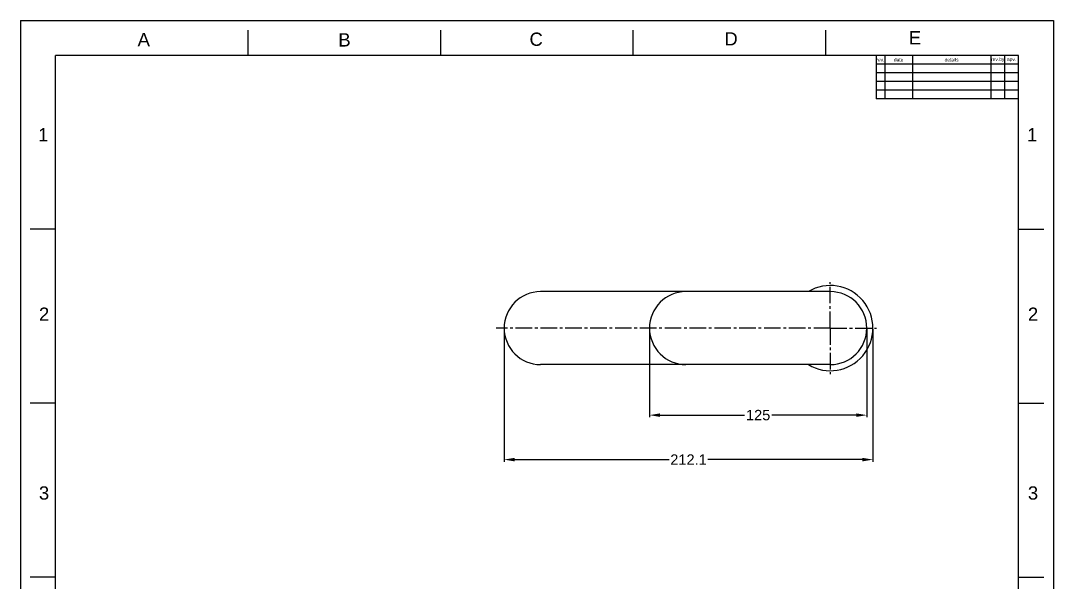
# Model space of a CAD drawing. Header units: millimetres. Extents: x 4859 to 5453, y 1404 to 2244.
# Drawn here: x 4859 to 5453, y 1921 to 2244 of the extents above; entities that cross this region are included whole.
import ezdxf

# ---------------------------------------------------------------- set-up
doc = ezdxf.new("R2010")
doc.units = ezdxf.units.MM
doc.linetypes.add('CENTER2', pattern=[28.575, 19.05, -3.175, 3.175, -3.175])
doc.layers.add('TEXT', color=2, linetype='Continuous')
doc.styles.get("Standard").update_dxf_attribs({"font": 'arial.ttf'})
doc.dimstyles.new('사본(2) STANDARD', dxfattribs={"dimscale": 0, "dimtxt": 4, "dimasz": 4, "dimexe": 1.25, "dimexo": 0.625, "dimgap": 1.5, "dimtad": 3, "dimtih": 1, "dimtoh": 1, "dimdec": 1, "dimzin": 9, "dimdsep": 46, "dimtxsty": 'Standard', "dimcen": 2.5, "dimclrd": 3, "dimclre": 3, "dimclrt": 4, "dimadec": 0, "dimazin": 0, "dimtfac": 1, "dimtdec": 1, "dimtmove": 0, "dimatfit": 3, "dimfxl": 1.25, "dimtfill": 1, "dimtolj": 1, "dimtzin": 0, "dimarcsym": 0})

# ---------------------------------------------------------------- blocks, each defined once
blk = doc.blocks.new('*D88')
at = {"color": 3, "lineweight": -2, "transparency": 16777216}
for p, q in [((5137.26, 2066.17), (5137.26, 1989.92)), ((5349.36, 2066.17), (5349.36, 1989.92)), ((5143.26, 1991.17), (5232.21, 1991.17)), ((5343.36, 1991.17), (5254.4, 1991.17))]:
    blk.add_line(p, q, dxfattribs=at)
at = {"color": 3, "transparency": 16777216}
for points in [[(5143.26, 1992.17), (5143.26, 1990.17), (5137.26, 1991.17)], [(5343.36, 1992.17), (5343.36, 1990.17), (5349.36, 1991.17)]]:
    blk.add_solid(points, dxfattribs=at)
at = {"layer": 'Defpoints', "color": 0, "transparency": 16777216}
for p in [(5137.26, 2066.79), (5349.36, 2066.79), (5349.36, 1991.17)]:
    blk.add_point(p, dxfattribs=at)
at = {"color": 4, "transparency": 16777216, "insert": (5243.31, 1991.17), "char_height": 6, "attachment_point": 5, "bg_fill": 3, "box_fill_scale": 1.1, "bg_fill_color": 256, "bg_fill_true_color": 13158600, "bg_fill_transparency": 0}
blk.add_mtext('\\A1;212.1', dxfattribs=at)
blk = doc.blocks.new('*D89')
at = {"color": 3, "lineweight": -2, "transparency": 16777216}
for p, q in [((5220.86, 2066.17), (5220.86, 2015.49)), ((5345.86, 2066.17), (5345.86, 2015.49)), ((5226.86, 2016.74), (5275.49, 2016.74)), ((5339.86, 2016.74), (5291.23, 2016.74))]:
    blk.add_line(p, q, dxfattribs=at)
at = {"color": 3, "transparency": 16777216}
for points in [[(5226.86, 2017.74), (5226.86, 2015.74), (5220.86, 2016.74)], [(5339.86, 2017.74), (5339.86, 2015.74), (5345.86, 2016.74)]]:
    blk.add_solid(points, dxfattribs=at)
at = {"layer": 'Defpoints', "color": 0, "transparency": 16777216}
for p in [(5220.86, 2066.79), (5345.86, 2066.79), (5220.86, 2016.74)]:
    blk.add_point(p, dxfattribs=at)
at = {"color": 4, "transparency": 16777216, "insert": (5283.36, 2016.74), "char_height": 6, "attachment_point": 5, "bg_fill": 3, "box_fill_scale": 1.1, "bg_fill_color": 256, "bg_fill_true_color": 13158600, "bg_fill_transparency": 0}
blk.add_mtext('\\A1;125', dxfattribs=at)

msp = doc.modelspace()

# ---------------------------------------------------------------- linework, layer by layer
at = {"color": 7, "linetype": 'Continuous'}
for p, q in [((4859.16, 2243.6), (5453.16, 2243.6)), ((4859.16, 2243.6), (4859.16, 1403.6)), ((5453.16, 2243.6), (5453.16, 1403.6)), ((4989.96, 2223.6), (4989.96, 2238.13)), ((5100.76, 2223.6), (5100.76, 2238.13)), ((5211.56, 2223.6), (5211.56, 2238.13)), ((5322.36, 2223.6), (5322.36, 2238.13)), ((5433.16, 2223.6), (4879.16, 2223.6)), ((5433.16, 1423.6), (5433.16, 2223.6)), ((4879.16, 2123.6), (4864.63, 2123.6)), ((5433.16, 2123.6), (5447.7, 2123.6)), ((5324.86, 2087.79), (5158.26, 2087.79)), ((5324.86, 2045.79), (5158.26, 2045.79)), ((4879.16, 2023.6), (4864.63, 2023.6)), ((5433.16, 2023.6), (5447.7, 2023.6)), ((4879.16, 1923.6), (4864.63, 1923.6)), ((5433.16, 1923.6), (5447.7, 1923.6))]:
    msp.add_line(p, q, dxfattribs=at)
at = {"linetype": 'Continuous'}
msp.add_line((4879.16, 1423.6), (4879.16, 2223.6), dxfattribs=at)
for p, q in [((5351.16, 2223.6), (5351.16, 2198.6)), ((5356.16, 2223.6), (5356.16, 2198.6)), ((5372.16, 2223.6), (5372.16, 2198.6)), ((5417.16, 2223.6), (5417.16, 2198.6)), ((5425.16, 2223.6), (5425.16, 2198.6)), ((5433.16, 2218.6), (5351.16, 2218.6)), ((5433.16, 2213.6), (5351.16, 2213.6)), ((5433.16, 2208.6), (5351.16, 2208.6)), ((5433.16, 2203.6), (5351.16, 2203.6)), ((5433.16, 2198.6), (5351.16, 2198.6))]:
    msp.add_line(p, q)
at = {"color": 1, "linetype": 'CENTER2', "ltscale": 0.5}
for q in [(5324.86, 2093.29), (5132.66, 2066.79), (5324.86, 2040.29), (5351.36, 2066.79)]:
    msp.add_line((5324.86, 2066.79), q, dxfattribs=at)
at = {"color": 7, "linetype": 'Continuous'}
for centre, radius, start, end in [((5324.86, 2066.79), 24.5, 239.02042, 120.97958), ((5158.26, 2066.79), 21, 90, 270), ((5241.86, 2066.79), 21, 90, 270), ((5324.86, 2066.79), 21, 270.00002, 90)]:
    msp.add_arc(centre, radius, start, end, dxfattribs=at)

# ---------------------------------------------------------------- texts
at = {"char_height": 7.62, "attachment_point": 5}
for s, width, insert in [('A', 10, (4929.98, 2232.71)), ('B', 10, (5045.43, 2232.54)), ('C', 10, (5155.69, 2232.87)), ('D', 10, (5267.77, 2233.15)), ('E', 10, (5373.56, 2233.78)), ('1', 50, (4872.16, 2178.01)), ('1', 50, (5441.01, 2178.01)), ('2', 50, (4872.64, 2074.8)), ('2', 50, (5441.49, 2074.8)), ('3', 50, (4872.62, 1971.92)), ('3', 50, (5441.47, 1971.92))]:
    msp.add_mtext_dynamic_manual_height_columns(s, width=width, gutter_width=12.5, heights=[0], dxfattribs=dict(at, insert=insert))
at = {"layer": 'TEXT', "char_height": 2, "attachment_point": 5}
for s, width, insert in [('rev.', 5, (5353.66, 2221.1)), ('date', 16, (5364.16, 2221.1)), ('details', 45, (5394.66, 2221.1)), ('rev.by', 8, (5421.16, 2221.1)), ('apv.', 8, (5429.16, 2221.1))]:
    msp.add_mtext_dynamic_manual_height_columns(s, width=width, gutter_width=12.5, heights=[0], dxfattribs=dict(at, insert=insert))

# ---------------------------------------------------------------- next in the draw order: dimensions: what is measured, and where the dimension line sits
dim = msp.add_linear_dim(base=(5349.36, 1991.17), p1=(5137.26, 2066.79), p2=(5349.36, 2066.79), dimstyle='사본(2) STANDARD', override={"dimscale": 1, "dimtxt": 6, "dimasz": 6, "dimtad": 0})
dim.commit()
dim.dimension.update_dxf_attribs({"geometry": '*D88', "text_midpoint": (5243.31, 1991.17)})

# ---------------------------------------------------------------- next in the draw order: dimensions: what is measured, and where the dimension line sits
dim = msp.add_linear_dim(base=(5220.86, 2016.74), p1=(5345.86, 2066.79), p2=(5220.86, 2066.79), dimstyle='사본(2) STANDARD', override={"dimscale": 1, "dimtxt": 6, "dimasz": 6, "dimtad": 0})
dim.commit()
dim.dimension.update_dxf_attribs({"geometry": '*D89', "text_midpoint": (5283.36, 2016.74)})

doc.saveas('drawing.dxf')
